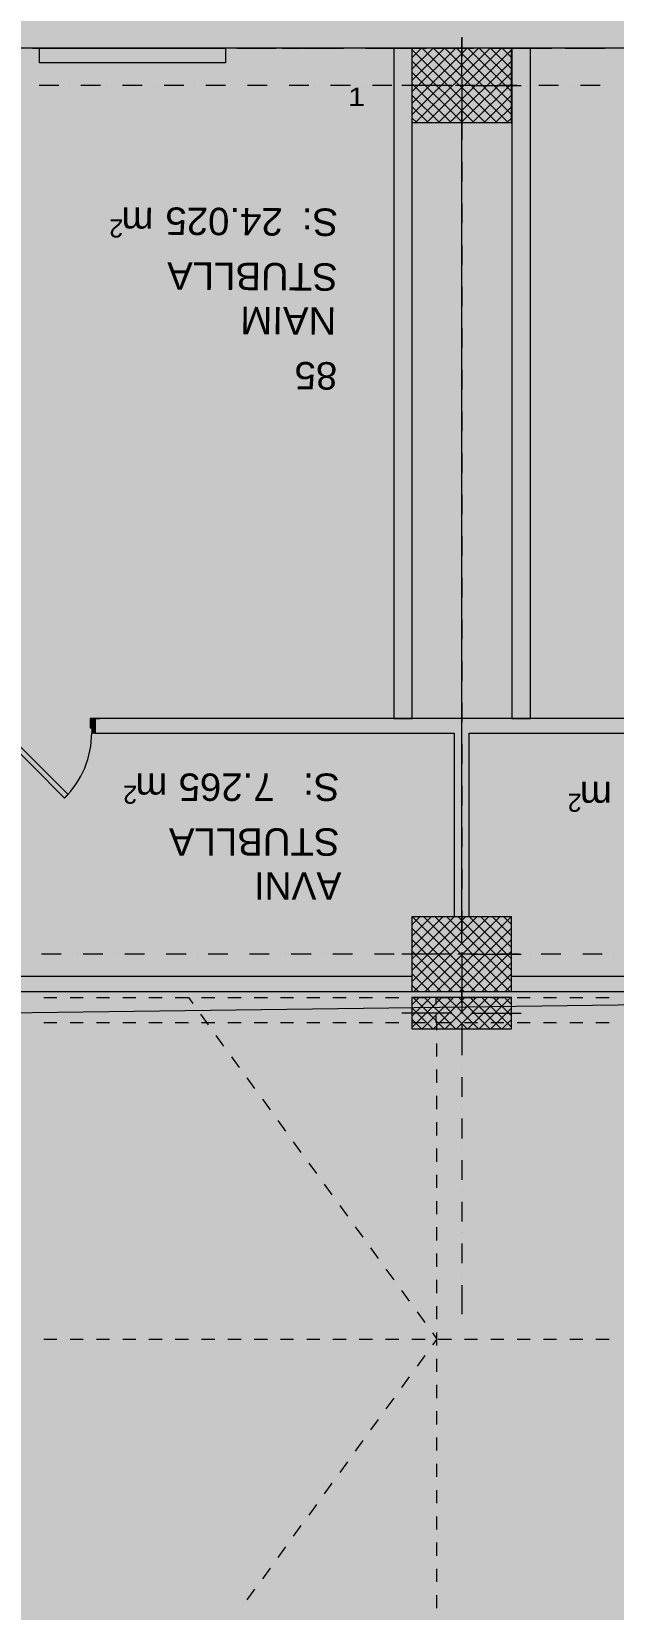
# Model space of a CAD drawing. Header units: centimetres. Extents: x -6805 to 4309, y -7338 to 617.
# Drawn here: x -3747 to -3278, y -2088 to -815 of the extents above; entities that cross this region are included whole.
import ezdxf

# ---------------------------------------------------------------- set-up
doc = ezdxf.new("R2010")
doc.units = ezdxf.units.CM
for name, color, linetype, true_color in [('PDF_ - rruga_ndarjet anesore', 7, 'Continuous', 0x7f7f7f), ('PDF_065 Möbel Einrichtung', 7, 'Continuous', 0x7f7f7f), ('PDF_A - Akset', 7, 'Continuous', 0xfd4435), ('PDF_A - Pllaka Themel', 7, 'Continuous', 0x7f7f7f), ('PDF_A - Rampa', 7, 'Continuous', 0x7f7f7f), ('PDF_A -Polyline', 7, 'Continuous', 0x7f7f7f), ('PDF_A1 - Bodrumi -1', 7, 'Continuous', 0x7f7f7f)]:
    doc.layers.add(name, color=color, linetype=linetype, true_color=true_color)
for name, color, linetype in [('PDF_- DEPO', 7, 'Continuous'), ('PDF_- GARAZHE', 7, 'Continuous'), ('PDF_A - Fill Zone', 7, 'Continuous'), ('PDF_A - Muret', 7, 'Continuous'), ('PDF_A - Shtyllat', 7, 'Continuous')]:
    doc.layers.add(name, color=color, linetype=linetype)
doc.styles.add('PDF Arial', font='')
doc.styles.get('PDF Arial').set_extended_font_data('Arial')

msp = doc.modelspace()

# ---------------------------------------------------------------- hatches: boundary and pattern name
at = {"layer": 'PDF_- DEPO', "true_color": 0xccccff, "transparency": 33554559}
for points in [[(-3785.5, -1577.4), (-3785.5, -1381.2), (-3406.1, -1381.2), (-3406.1, -1529.3), (-3440.2, -1529.3), (-3440.2, -1577.4)], [(-3360.1, -1577.4), (-3360.1, -1529.3), (-3394.1, -1529.3), (-3394.1, -1381.2), (-2974.8, -1381.2), (-2974.8, -1549.3), (-3029.8, -1549.3), (-3029.8, -1577.4)]]:
    msp.add_hatch(color=254, dxfattribs=at).paths.add_polyline_path(points)
at = {"layer": 'PDF_A - Fill Zone', "true_color": 0x93a0c6, "transparency": 33554559}
msp.add_hatch(color=253, dxfattribs=at).paths.add_polyline_path([(-5652, -828.7), (-5652, -308.2), (-2934.7, -308.2), (-2934.7, -828.7), (-3798, -828.7), (-3798, -1151.5), (-3993.1, -1151.5), (-3993.1, -1589.4), (-4328.4, -1589.4), (-4328.4, -1061.4), (-4503.6, -1061.4), (-4503.6, -828.7)])
at = {"layer": 'PDF_A - Muret', "true_color": 0xffffff, "transparency": 33554559}
msp.add_hatch(color=7, dxfattribs=at).paths.add_polyline_path([(-3699.4, -1369.2), (-3695.4, -1369.2), (-3695.4, -1380.7), (-3698.2, -1380.7), (-3698.2, -1376.7), (-3699.4, -1376.7)])
at = {"layer": 'PDF_A - Muret', "transparency": 33554559}
msp.add_hatch(color=256, dxfattribs=at).paths.add_polyline_path([(-3360.1, -1577.4), (-3029.8, -1577.4), (-3029.8, -1589.4), (-2934.7, -1589.4), (-2934.7, -1589.4), (-3360.1, -1589.4)])
at = {"layer": 'PDF_A - Pllaka Themel', "true_color": 0xd5d5d5, "transparency": 33554559}
h = msp.add_hatch(color=254, dxfattribs=at)
h.paths.add_polyline_path([(-5581.9, -878.8), (-5581.9, -838.7), (-5657, -838.7), (-5657, -378.3), (-5642, -378.3), (-5642, 287.3), (-2884.7, 287.3), (-432.6, 287.3), (-419.8, 287.3), (978.3, 287.3), (978.3, -308.2), (1644.1, -308.2), (1644.1, -1142.4), (931, -1302.4), (1552.2, -1164.4), (1863.2, -2555.1), (1863.3, -2555.1), (2158.7, -3867.3), (2155.2, -3868), (2646.9, -6059.2), (2017.8, -6200.4), (2017.7, -6199.9), (-1597, -7011), (-1702.7, -6540.3), (-1846.3, -6572.5), (-1977, -6060.1), (-1982.5, -5964.4), (-1839, -5932.3), (-2055.7, -4966.3), (-2419.3, -4966.3), (-2929.7, -4966.3), (-2929.7, -2144.8), (-2909.7, -2144.8), (-2904.7, -1595.7), (-4731.2, -1619.4), (-4671.2, -1619.4), (-4671.2, -2159.8), (-5099, -2159.8), (-5102.5, -2159.8), (-5106, -2159.6), (-5109.5, -2159.4), (-5113, -2159), (-5116.5, -2158.6), (-5120, -2158), (-5123.4, -2157.4), (-5126.9, -2156.7), (-5130.3, -2155.8), (-5133.7, -2154.9), (-5137, -2153.9), (-5140.4, -2152.8), (-5143.6, -2151.6), (-5146.9, -2150.3), (-5150.1, -2148.9), (-5153.3, -2147.4), (-5156.4, -2145.9), (-5159.5, -2144.2), (-5162.6, -2142.5), (-5165.6, -2140.6), (-5168.5, -2138.7), (-5171.4, -2136.7), (-5174.3, -2134.7), (-5177, -2132.5), (-5179.7, -2130.3), (-5182.4, -2128), (-5185, -2125.6), (-5187.5, -2123.2), (-5189.9, -2120.6), (-5192.3, -2118.1), (-5194.6, -2115.4), (-5196.8, -2112.7), (-5199, -2109.9), (-5201.1, -2107.1), (-5203, -2104.2), (-5205, -2101.3), (-5206.8, -2098.3), (-5208.5, -2095.2), (-5210.2, -2092.1), (-5211.7, -2089), (-5213.2, -2085.8), (-5214.6, -2082.6), (-5215.9, -2079.3), (-5217.1, -2076), (-5218.2, -2072.7), (-5219.2, -2069.3), (-5220.2, -2065.9), (-5221, -2062.5), (-5221.7, -2059.1), (-5222.4, -2055.7), (-5222.9, -2052.2), (-5223.3, -2048.7), (-5223.7, -2045.2), (-5223.9, -2041.7), (-5224.1, -2038.2), (-5224.1, -2034.7), (-5224.1, -1589.4), (-5276.7, -1564.4), (-5842.1, -1564.4), (-5842.1, -878.8)])
h.paths.add_polyline_path([(-1884.8, -2746.4), (-1725.8, -2754.1), (-263.3, -2617.9), (-272, -2578.8), (-296.8, -2580.2), (-343.5, -2075.8), (-1348.1, -2129.8), (-1534.8, -2147.2), (-1533.4, -2162), (-1836.8, -2167.5), (-1836.8, -2147.5), (-1876.8, -2147.5), (-1876.8, -2187.5), (-1531.1, -2187), (-1493.3, -2681.2), (-1884.8, -2706.4)])
h.paths.add_polyline_path([(-452.6, -1589.4), (-91.9, -1583.4), (-92.3, -1174), (283, -1174), (283, -828.7), (-419.8, -828.7), (-427.6, -828.7), (-452.6, -828.7)])
h.paths.add_polyline_path([(413.2, -3713.8), (401.1, -3715.6), (389, -3717.6), (376.9, -3719.5), (364.9, -3721.6), (352.8, -3723.8), (340.8, -3726), (328.8, -3728.3), (316.8, -3730.7), (304.8, -3733.2)])
at = {"layer": 'PDF_A - Pllaka Themel', "true_color": 0xbfbfbf, "transparency": 33554559}
h = msp.add_hatch(color=9, dxfattribs=at)
h.paths.add_polyline_path([(-5637, -378.3), (-5637, -315.2), (-447.7, -308.2), (-447.7, -308.2), (963.5, -308.2), (963.5, -763.7), (936, -763.7), (936, -863.8), (963.5, -863.8), (964.8, -1337.1), (925.7, -1345.9), (892.3, -1353.4), (988.5, -1782.6), (1104.4, -2300.9), (1195, -2706.1), (1170.6, -2711.6), (1193.4, -2813), (1455.7, -3983.1), (1827.5, -5638), (1828.4, -5640.7), (1829.1, -5643.5), (1829.9, -5646.3), (1830.5, -5649.1), (1831, -5651.9), (1831.4, -5654.7), (1831.7, -5657.6), (1831.9, -5660.4), (1832, -5663.3), (1832, -5666.1), (1831.9, -5669), (1831.7, -5671.9), (1831.4, -5674.7), (1831, -5677.5), (1830.5, -5680.4), (1829.9, -5683.2), (1829.2, -5685.9), (1828.5, -5688.7), (1827.6, -5691.4), (1826.6, -5694.1), (1825.5, -5696.8), (1824.4, -5699.4), (1823.1, -5701.9), (1821.8, -5704.5), (1820.4, -5707), (1818.8, -5709.4), (1817.3, -5711.8), (1815.6, -5714.1), (1813.8, -5716.3), (1812, -5718.5), (1810.1, -5720.7), (1808.1, -5722.7), (1806, -5724.7), (1803.9, -5726.6), (1801.7, -5728.5), (1799.5, -5730.2), (1797.2, -5731.9), (1794.8, -5733.5), (1792.4, -5735.1), (1789.9, -5736.5), (1787.4, -5737.8), (1784.8, -5739.1), (1782.2, -5740.3), (1779.5, -5741.3), (1776.8, -5742.3), (-1865.8, -6559.8), (-1972, -6060.1), (1187.4, -5351.2), (1189.5, -5350.7), (1191.6, -5350.1), (1193.7, -5349.4), (1195.7, -5348.6), (1197.7, -5347.8), (1199.7, -5346.8), (1201.6, -5345.8), (1203.5, -5344.6), (1205.3, -5343.4), (1207.1, -5342.2), (1208.8, -5340.8), (1210.4, -5339.3), (1212, -5337.8), (1213.5, -5336.3), (1214.9, -5334.6), (1216.3, -5332.9), (1217.6, -5331.2), (1218.8, -5329.3), (1219.9, -5327.5), (1221, -5325.5), (1221.9, -5323.6), (1222.8, -5321.6), (1223.5, -5319.5), (1224.2, -5317.5), (1224.8, -5315.4), (1225.3, -5313.2), (1225.7, -5311.1), (1226, -5308.9), (1226.2, -5306.8), (1226.3, -5304.6), (1226.4, -5302.4), (1226.3, -5300.2), (1226.1, -5298), (1225.8, -5295.9), (1225.5, -5293.7), (1225, -5291.6), (967.7, -4148), (967.2, -4145.8), (966.5, -4143.7), (965.8, -4141.6), (964.9, -4139.5), (964, -4137.5), (963, -4135.5), (961.9, -4133.5), (960.7, -4131.7), (959.4, -4129.8), (958, -4128), (956.6, -4126.3), (955.1, -4124.7), (953.5, -4123.1), (951.9, -4121.6), (950.1, -4120.2), (948.4, -4118.8), (946.5, -4117.6), (944.6, -4116.4), (942.7, -4115.3), (940.7, -4114.2), (938.7, -4113.3), (936.6, -4112.5), (934.5, -4111.7), (932.3, -4111.1), (930.2, -4110.5), (928, -4110.1), (925.8, -4109.7), (923.6, -4109.5), (921.3, -4109.3), (919.1, -4109.3), (916.9, -4109.3), (914.6, -4109.5), (912.4, -4109.7), (910.2, -4110.1), (908, -4110.5), (526.4, -4196.1), (467.8, -4209.3), (455.6, -4213.1), (443.4, -4217), (431.2, -4221), (419.1, -4225.1), (406.9, -4229.3), (394.9, -4233.6), (382.8, -4238), (370.8, -4242.5), (358.8, -4247.1), (346.9, -4251.7), (335, -4256.5), (323.1, -4261.4), (311.3, -4266.3), (299.5, -4271.3), (287.8, -4276.4), (276.1, -4281.7), (264.4, -4287), (252.8, -4292.3), (241.2, -4297.8), (229.6, -4303.4), (218.1, -4309.1), (206.7, -4314.8), (195.3, -4320.7), (183.9, -4326.6), (172.6, -4332.6), (161.3, -4338.7), (150.1, -4344.9), (138.9, -4351.2), (127.8, -4357.5), (116.7, -4364), (105.7, -4370.5), (94.7, -4377.1), (83.8, -4383.8), (72.9, -4390.6), (62.1, -4397.5), (51.3, -4404.4), (40.6, -4411.4), (29.9, -4418.6), (19.3, -4425.8), (8.8, -4433), (-1.7, -4440.4), (-13.4, -4447.8), (-25.2, -4455.1), (-37, -4462.3), (-48.8, -4469.4), (-60.7, -4476.4), (-72.7, -4483.4), (-84.7, -4490.2), (-96.7, -4497), (-108.8, -4503.7), (-121, -4510.3), (-133.1, -4516.8), (-145.4, -4523.3), (-157.7, -4529.6), (-170, -4535.9), (-182.3, -4542.1), (-194.8, -4548.2), (-207.2, -4554.2), (-219.7, -4560.1), (-232.3, -4565.9), (-244.8, -4571.6), (-257.5, -4577.3), (-270.1, -4582.8), (-282.8, -4588.3), (-295.6, -4593.6), (-308.3, -4598.9), (-321.1, -4604.1), (-334, -4609.2), (-346.9, -4614.2), (-359.8, -4619.1), (-372.8, -4623.9), (-385.7, -4628.7), (-398.8, -4633.3), (-411.8, -4637.9), (-424.9, -4642.3), (-438, -4646.7), (-451.2, -4650.9), (-464.4, -4655.1), (-477.6, -4659.2), (-490.8, -4663.2), (-2040.8, -5011), (-2050.8, -4966.3), (-2414.3, -4966.3), (-2414.3, -4749.4), (-2414.6, -2387.8), (-2414.6, -2276.5), (-2415.1, -2272.8), (-2415.6, -2269.1), (-2416.3, -2265.4), (-2417.1, -2261.8), (-2417.9, -2258.1), (-2418.9, -2254.5), (-2419.9, -2251), (-2421.1, -2247.4), (-2422.3, -2243.9), (-2423.6, -2240.4), (-2425.1, -2236.9), (-2426.6, -2233.5), (-2428.2, -2230.2), (-2429.8, -2226.8), (-2431.6, -2223.5), (-2433.4, -2220.3), (-2435.4, -2217.1), (-2437.4, -2214), (-2439.5, -2210.9), (-2441.7, -2207.8), (-2443.9, -2204.9), (-2446.3, -2202), (-2448.7, -2199.1), (-2451.1, -2196.3), (-2453.7, -2193.6), (-2456.3, -2190.9), (-2459, -2188.3), (-2461.7, -2185.8), (-2464.6, -2183.4), (-2467.4, -2181), (-2470.4, -2178.7), (-2473.4, -2176.5), (-2476.4, -2174.4), (-2479.6, -2172.3), (-2482.7, -2170.3), (-2485.9, -2168.4), (-2489.2, -2166.6), (-2492.5, -2164.9), (-2495.8, -2163.2), (-2499.2, -2161.7), (-2502.7, -2160.2), (-2506.1, -2158.9), (-2509.6, -2157.6), (-2513.2, -2156.4), (-2904.7, -2164.8), (-2899.7, -1589.4), (-2414.3, -1589.4), (-2414.3, -828.7), (-4726.3, -828.7), (-4726.3, -1619.4), (-5219.2, -1619.3), (-5219.2, -2036.1), (-5219.2, -2034.7), (-5219.2, -1589.4), (-5271.7, -1564.4), (-5253.4, -1564.4), (-5253.4, -878.8), (-5577, -878.8), (-5577, -838.7), (-5652, -838.7), (-5652, -378.3)])
h.paths.add_polyline_path([(-1883.9, -1589.4), (-1863.8, -1589.4), (-1863.8, -1634.4), (-1863.9, -1634.4), (-1863.9, -2147.2), (-1836.5, -2147.5), (-1871.9, -2147.5), (-1871.9, -2187.5), (-1831.8, -2187.4), (-1831.8, -2147.5), (-1529.5, -2150.6), (-1526.5, -2182.5), (-1488.4, -2681.2), (-1718.5, -2706.4), (-1879.8, -2706.4), (-1879.8, -2746.4), (-1720.8, -2754.1), (-221.3, -2598.2), (-135.8, -2979.1), (-1425.4, -3268.5), (-1880.4, -3268.5), (-1873.5, -4356.8), (-1873.8, -4358.9), (-1873.9, -4361.1), (-1873.9, -4363.2), (-1873.9, -4365.3), (-1873.7, -4367.5), (-1873.5, -4369.6), (-1873.1, -4371.7), (-1872.7, -4373.8), (-1872.1, -4375.8), (-1871.5, -4377.9), (-1870.8, -4379.9), (-1869.9, -4381.8), (-1869, -4383.8), (-1868.1, -4385.7), (-1867, -4387.5), (-1865.8, -4389.3), (-1864.6, -4391), (-1863.3, -4392.7), (-1861.9, -4394.3), (-1860.4, -4395.9), (-1858.9, -4397.4), (-1857.3, -4398.8), (-1855.6, -4400.1), (-1853.9, -4401.4), (-1852.1, -4402.5), (-1850.3, -4403.6), (-1848.4, -4404.6), (-1846.5, -4405.6), (-1844.5, -4406.4), (-1842.5, -4407.1), (-1840.5, -4407.8), (-1838.4, -4408.4), (-1836.3, -4408.8), (-1834.2, -4409.2), (-1832.1, -4409.5), (-1830, -4409.6), (-1827.9, -4409.7), (-1825.7, -4409.7), (-1823.6, -4409.6), (-1821.5, -4409.4), (-1819.4, -4409.1), (-657.9, -4148.4), (-657.8, -4149), (-640.9, -4142.1), (-624, -4135.1), (-607.1, -4128.1), (-590.3, -4120.9), (-573.5, -4113.7), (-556.8, -4106.4), (-540.1, -4099), (-523.4, -4091.5), (-506.8, -4083.9), (-490.2, -4076.2), (-473.7, -4068.5), (-457.2, -4060.6), (-440.7, -4052.7), (-424.3, -4044.6), (-407.9, -4036.5), (-391.6, -4028.3), (-375.3, -4020), (-359.1, -4011.7), (-342.9, -4003.2), (-326.7, -3994.7), (-310.6, -3986), (-294.5, -3977.3), (-278.5, -3968.5), (-262.6, -3959.6), (-246.7, -3950.7), (-230.8, -3941.6), (-215, -3932.5), (-199.2, -3923.3), (-183.5, -3913.9), (-171.8, -3907.7), (-160, -3901.5), (-148.2, -3895.4), (-136.4, -3889.4), (-124.5, -3883.4), (-112.6, -3877.6), (-100.6, -3871.8), (-88.6, -3866.2), (-76.6, -3860.6), (-64.5, -3855.1), (-52.3, -3849.7), (-40.2, -3844.4), (-28, -3839.2), (-15.7, -3834), (-3.5, -3829), (8.9, -3824), (21.2, -3819.1), (33.6, -3814.4), (46, -3809.7), (58.5, -3805.1), (71, -3800.6), (83.5, -3796.1), (96, -3791.8), (108.6, -3787.6), (121.2, -3783.4), (133.9, -3779.4), (146.5, -3775.4), (159.2, -3771.5), (172, -3767.8), (184.7, -3764.1), (197.5, -3760.5), (210.3, -3757), (223.1, -3753.6), (236, -3750.3), (248.9, -3747.1), (261.8, -3743.9), (274.7, -3740.9), (287.6, -3738), (300.6, -3735.1), (313.6, -3732.4), (326.6, -3729.7), (339.6, -3727.2), (352.7, -3724.7), (365.8, -3722.3), (378.8, -3720.1), (391.9, -3717.9), (405, -3715.8), (418.2, -3713.8), (787.3, -3631), (789.4, -3630.5), (791.5, -3629.8), (793.5, -3629.1), (795.6, -3628.3), (797.6, -3627.5), (799.5, -3626.5), (801.4, -3625.4), (803.3, -3624.3), (805.1, -3623.1), (806.9, -3621.8), (808.6, -3620.4), (810.2, -3619), (811.8, -3617.5), (813.3, -3615.9), (814.7, -3614.2), (816.1, -3612.5), (817.4, -3610.8), (818.6, -3609), (819.7, -3607.1), (820.7, -3605.2), (821.7, -3603.2), (822.6, -3601.2), (823.4, -3599.2), (824.1, -3597.1), (824.7, -3595), (825.2, -3592.9), (825.6, -3590.8), (825.9, -3588.6), (826.2, -3586.4), (826.3, -3584.3), (826.3, -3582.1), (826.3, -3579.9), (826.1, -3577.7), (825.9, -3575.5), (825.6, -3573.4), (825.1, -3571.2), (681.4, -2927.9), (734.4, -2916), (711.6, -2814.6), (658.7, -2826.4), (288, -1174), (288, -828.7), (-447.7, -828.7), (-1883.9, -828.7)])

# ---------------------------------------------------------------- linework, layer by layer
at = {"layer": 'PDF_ - rruga_ndarjet anesore', "lineweight": 0}
for points in [[(-3740.4, -840.7), (-3740.4, -828.7)], [(-3740.4, -828.7), (-3590.3, -828.7)], [(-3590.3, -828.7), (-3590.3, -840.7)], [(-3590.3, -840.7), (-3740.4, -840.7)]]:
    msp.add_lwpolyline(points, dxfattribs=at)
at = {"layer": 'PDF_ - rruga_ndarjet anesore', "color": 7, "true_color": 0xffffff, "transparency": 33554559}
msp.add_solid([(-3740.4, -840.7), (-3740.4, -828.7), (-3590.3, -840.7), (-3590.3, -828.7)], dxfattribs=at)
at = {"layer": 'PDF_- GARAZHE', "color": 254, "true_color": 0xccccff, "transparency": 33554559}
for points in [[(-3785.8, -1369.2), (-3785.8, -828.7), (-3340.5, -1369.2), (-3340.5, -828.7)], [(-3340.5, -1369.2), (-3340.5, -828.7), (-2919.7, -1369.2), (-2919.7, -828.7)]]:
    msp.add_solid(points, dxfattribs=at)
at = {"layer": 'PDF_065 Möbel Einrichtung', "lineweight": 0}
for points in [[(-3439.9, -828.7), (-3454.9, -828.7)], [(-3454.9, -828.7), (-3454.9, -1369.2)], [(-3439.9, -1369.2), (-3439.9, -828.7)], [(-3344.6, -828.7), (-3359.6, -828.7)], [(-3359.6, -828.7), (-3359.6, -1369.2)], [(-3344.6, -1369.2), (-3344.6, -828.7)], [(-3454.9, -1369.2), (-3439.9, -1369.2)], [(-3359.6, -1369.2), (-3344.6, -1369.2)]]:
    msp.add_lwpolyline(points, dxfattribs=at)
at = {"layer": 'PDF_065 Möbel Einrichtung', "color": 7, "true_color": 0xffffff, "transparency": 33554559}
for points in [[(-3439.9, -828.7), (-3439.9, -1369.2), (-3454.9, -828.7), (-3454.9, -1369.2)], [(-3344.6, -828.7), (-3344.6, -1369.2), (-3359.6, -828.7), (-3359.6, -1369.2)]]:
    msp.add_solid(points, dxfattribs=at)
at = {"layer": 'PDF_A - Akset', "lineweight": 0}
for points in [[(-3400.1, -819.8), (-3400.1, -835.7)], [(-3400.1, -844.5), (-3400.1, -844.5)], [(-3724.6, -858.8), (-3740.5, -858.8)], [(-3715.8, -858.8), (-3715.8, -858.8)], [(-3691.1, -858.8), (-3706.9, -858.8)], [(-3682.2, -858.8), (-3682.2, -858.8)], [(-3657.5, -858.8), (-3673.4, -858.8)], [(-3648.7, -858.8), (-3648.7, -858.8)], [(-3624, -858.8), (-3639.9, -858.8)], [(-3615.1, -858.8), (-3615.1, -858.8)], [(-3590.4, -858.8), (-3606.3, -858.8)], [(-3581.6, -858.8), (-3581.6, -858.8)], [(-3556.9, -858.8), (-3572.8, -858.8)], [(-3548.1, -858.8), (-3548.1, -858.8)], [(-3523.3, -858.8), (-3539.2, -858.8)], [(-3514.5, -858.8), (-3514.5, -858.8)], [(-3489.8, -858.8), (-3505.7, -858.8)], [(-3481, -858.8), (-3481, -858.8)], [(-3456.3, -858.8), (-3472.1, -858.8)], [(-3447.4, -858.8), (-3447.4, -858.8)], [(-3422.7, -858.8), (-3438.6, -858.8)], [(-3413.9, -858.8), (-3413.9, -858.8)], [(-3389.2, -858.8), (-3405.1, -858.8)], [(-3400.1, -853.3), (-3400.1, -869.2)], [(-3380.3, -858.8), (-3380.3, -858.8)], [(-3355.6, -858.8), (-3371.5, -858.8)], [(-3346.8, -858.8), (-3346.8, -858.8)], [(-3322.1, -858.8), (-3338, -858.8)], [(-3313.3, -858.8), (-3313.3, -858.8)], [(-3288.5, -858.8), (-3304.4, -858.8)], [(-3279.7, -858.8), (-3279.7, -858.8)], [(-3400.1, -878.1), (-3400.1, -878.1)], [(-3400.1, -886.9), (-3400.1, -902.8)], [(-3400.1, -911.6), (-3400.1, -911.6)], [(-3400.1, -920.4), (-3400.1, -936.3)], [(-3400.1, -945.1), (-3400.1, -945.1)], [(-3400.1, -954), (-3400.1, -969.9)], [(-3400.1, -978.7), (-3400.1, -978.7)], [(-3400.1, -987.5), (-3400.1, -1003.4)], [(-3400.1, -1012.2), (-3400.1, -1012.2)], [(-3400.1, -1021.1), (-3400.1, -1036.9)], [(-3400.1, -1045.8), (-3400.1, -1045.8)], [(-3400.1, -1054.6), (-3400.1, -1070.5)], [(-3400.1, -1079.3), (-3400.1, -1079.3)], [(-3400.1, -1088.1), (-3400.1, -1104)], [(-3400.1, -1112.9), (-3400.1, -1112.9)], [(-3400.1, -1121.7), (-3400.1, -1137.6)], [(-3400.1, -1146.4), (-3400.1, -1146.4)], [(-3400.1, -1155.2), (-3400.1, -1171.1)], [(-3400.1, -1179.9), (-3400.1, -1179.9)], [(-3400.1, -1188.8), (-3400.1, -1204.6)], [(-3400.1, -1213.5), (-3400.1, -1213.5)], [(-3400.1, -1222.3), (-3400.1, -1238.2)], [(-3400.1, -1247), (-3400.1, -1247)], [(-3400.1, -1255.9), (-3400.1, -1271.7)], [(-3400.1, -1280.6), (-3400.1, -1280.6)], [(-3400.1, -1289.4), (-3400.1, -1305.3)], [(-3400.1, -1314.1), (-3400.1, -1314.1)], [(-3400.1, -1322.9), (-3400.1, -1338.8)], [(-3400.1, -1347.6), (-3400.1, -1347.6)], [(-3400.1, -1356.5), (-3400.1, -1372.4)], [(-3400.1, -1381.2), (-3400.1, -1381.2)], [(-3400.1, -1390), (-3400.1, -1405.9)], [(-3400.1, -1414.7), (-3400.1, -1414.7)], [(-3400.1, -1423.6), (-3400.1, -1439.4)], [(-3400.1, -1448.3), (-3400.1, -1448.3)], [(-3400.1, -1457.1), (-3400.1, -1473)], [(-3400.1, -1481.8), (-3400.1, -1481.8)], [(-3400.1, -1490.6), (-3400.1, -1506.5)], [(-3400.1, -1515.4), (-3400.1, -1515.4)], [(-3400.1, -1524.2), (-3400.1, -1540.1)], [(-3400.1, -1548.9), (-3400.1, -1548.9)], [(-3722.8, -1559.3), (-3738.7, -1559.3)], [(-3714, -1559.3), (-3714, -1559.3)], [(-3689.3, -1559.3), (-3705.1, -1559.3)], [(-3680.4, -1559.3), (-3680.4, -1559.3)], [(-3655.7, -1559.3), (-3671.6, -1559.3)], [(-3646.9, -1559.3), (-3646.9, -1559.3)], [(-3622.2, -1559.3), (-3638.1, -1559.3)], [(-3613.3, -1559.3), (-3613.3, -1559.3)], [(-3588.6, -1559.3), (-3604.5, -1559.3)], [(-3579.8, -1559.3), (-3579.8, -1559.3)], [(-3555.1, -1559.3), (-3571, -1559.3)], [(-3546.3, -1559.3), (-3546.3, -1559.3)], [(-3521.5, -1559.3), (-3537.4, -1559.3)], [(-3512.7, -1559.3), (-3512.7, -1559.3)], [(-3488, -1559.3), (-3503.9, -1559.3)], [(-3479.2, -1559.3), (-3479.2, -1559.3)], [(-3454.5, -1559.3), (-3470.4, -1559.3)], [(-3445.6, -1559.3), (-3445.6, -1559.3)], [(-3420.9, -1559.3), (-3436.8, -1559.3)], [(-3412.1, -1559.3), (-3412.1, -1559.3)], [(-3387.4, -1559.3), (-3403.3, -1559.3)], [(-3400.1, -1557.7), (-3400.1, -1573.6)], [(-3378.6, -1559.3), (-3378.6, -1559.3)], [(-3353.8, -1559.3), (-3369.7, -1559.3)], [(-3345, -1559.3), (-3345, -1559.3)], [(-3320.3, -1559.3), (-3336.2, -1559.3)], [(-3311.5, -1559.3), (-3311.5, -1559.3)], [(-3286.8, -1559.3), (-3302.6, -1559.3)], [(-3277.9, -1559.3), (-3277.9, -1559.3)], [(-3400.1, -1582.4), (-3400.1, -1582.4)], [(-3400.1, -1591.3), (-3400.1, -1607.2)], [(-3400.1, -1616), (-3400.1, -1616)], [(-3400.1, -1624.8), (-3400.1, -1640.7)], [(-3400.1, -1649.5), (-3400.1, -1649.5)], [(-3400.1, -1658.4), (-3400.1, -1674.2)], [(-3400.1, -1683.1), (-3400.1, -1683.1)], [(-3400.1, -1691.9), (-3400.1, -1707.8)], [(-3400.1, -1716.6), (-3400.1, -1716.6)], [(-3400.1, -1725.4), (-3400.1, -1741.3)], [(-3400.1, -1750.2), (-3400.1, -1750.2)], [(-3400.1, -1759), (-3400.1, -1774.9)], [(-3400.1, -1783.7), (-3400.1, -1783.7)], [(-3400.1, -1792.5), (-3400.1, -1808.4)], [(-3400.1, -1817.2), (-3400.1, -1817.2)], [(-3400.1, -1826.1), (-3400.1, -1849.6)]]:
    msp.add_lwpolyline(points, dxfattribs=at)
at = {"layer": 'PDF_A - Akset', "color": 21, "lineweight": 0, "true_color": 0xff9955}
for points in [[(-3745.9, -828.7), (-3730, -828.7)], [(-3721.2, -828.7), (-3721.2, -828.7)], [(-3712.4, -828.7), (-3696.5, -828.7)], [(-3687.7, -828.7), (-3687.7, -828.7)], [(-3678.9, -828.7), (-3663, -828.7)], [(-3654.1, -828.7), (-3654.1, -828.7)], [(-3645.3, -828.7), (-3629.4, -828.7)], [(-3620.6, -828.7), (-3620.6, -828.7)], [(-3611.8, -828.7), (-3595.9, -828.7)], [(-3587.1, -828.7), (-3587.1, -828.7)], [(-3578.2, -828.7), (-3562.3, -828.7)], [(-3553.5, -828.7), (-3553.5, -828.7)], [(-3544.7, -828.7), (-3528.8, -828.7)], [(-3520, -828.7), (-3520, -828.7)], [(-3511.1, -828.7), (-3495.3, -828.7)], [(-3486.4, -828.7), (-3486.4, -828.7)], [(-3477.6, -828.7), (-3461.7, -828.7)], [(-3452.9, -828.7), (-3452.9, -828.7)], [(-3444.1, -828.7), (-3428.2, -828.7)], [(-3419.3, -828.7), (-3419.3, -828.7)], [(-3410.5, -828.7), (-3394.6, -828.7)], [(-3385.8, -828.7), (-3385.8, -828.7)], [(-3377, -828.7), (-3361.1, -828.7)], [(-3352.3, -828.7), (-3352.3, -828.7)], [(-3343.4, -828.7), (-3327.5, -828.7)], [(-3318.7, -828.7), (-3318.7, -828.7)], [(-3309.9, -828.7), (-3294, -828.7)], [(-3285.2, -828.7), (-3285.2, -828.7)]]:
    msp.add_lwpolyline(points, dxfattribs=at)
at = {"layer": 'PDF_A - Muret', "color": 8, "lineweight": 0, "true_color": 0x7f7f7f}
for points in [[(-3699.4, -1369.2), (-3699.4, -1376.7)], [(-3695.4, -1369.2), (-3699.4, -1369.2)], [(-3695.4, -1380.7), (-3695.4, -1369.2)], [(-3695.4, -1369.2), (-3695.4, -1380.7)], [(-3695.4, -1369.2), (-3695.4, -1380.7)], [(-3695.4, -1369.2), (-3691.7, -1369.2)], [(-3695.4, -1369.2), (-3691.7, -1369.2)], [(-3720, -1433.4), (-3772.6, -1380.7)], [(-3769.8, -1377.9), (-3717.2, -1430.5)], [(-3699.4, -1376.7), (-3698.2, -1376.7)], [(-3698.2, -1376.7), (-3698.2, -1380.7)], [(-3698.2, -1380.7), (-3695.4, -1380.7)], [(-3695.4, -1380.7), (-3695.4, -1381.2)], [(-3695.4, -1380.7), (-3695.4, -1381.2)], [(-3695.4, -1381.2), (-3691.7, -1381.2)], [(-3695.4, -1381.2), (-3691.7, -1381.2)], [(-3717.2, -1430.5), (-3720, -1433.4)]]:
    msp.add_lwpolyline(points, dxfattribs=at)
at = {"layer": 'PDF_A - Muret', "lineweight": 0}
for points in [[(-3695.4, -1369.2), (-3691.7, -1369.2)], [(-3695.4, -1369.2), (-3695.4, -1380.7)], [(-3076.9, -1369.2), (-3695.4, -1369.2)], [(-3695.4, -1380.7), (-3695.4, -1381.2)], [(-3695.4, -1381.2), (-3691.7, -1381.2)], [(-3695.4, -1381.2), (-3406.1, -1381.2)], [(-3406.1, -1381.2), (-3406.1, -1529.3)], [(-3394.1, -1381.2), (-3076.9, -1381.2)], [(-3394.1, -1529.3), (-3394.1, -1381.2)], [(-3440.2, -1577.4), (-3785.5, -1577.4)], [(-3029.8, -1577.4), (-3360.1, -1577.4)], [(-3980.6, -1589.4), (-3440.2, -1589.4)], [(-3360.1, -1589.4), (-2934.7, -1589.4)]]:
    msp.add_lwpolyline(points, dxfattribs=at)
at = {"layer": 'PDF_A - Muret', "color": 8, "lineweight": 0, "true_color": 0x7f7f7f}
msp.add_arc((-3772.7, -1380.7), 74.5, 315.0178, 359.9976, dxfattribs=at)
at = {"layer": 'PDF_A - Muret', "transparency": 33554559}
for points in [[(-3076.9, -1369.2), (-3076.9, -1381.2), (-3695.4, -1369.2), (-3695.4, -1381.2)], [(-3406.1, -1381.2), (-3394.1, -1381.2), (-3406.1, -1529.3), (-3394.1, -1529.3)], [(-3440.2, -1577.4), (-3440.2, -1589.4), (-3980.6, -1577.4), (-3980.6, -1589.4)]]:
    msp.add_solid(points, dxfattribs=at)
at = {"layer": 'PDF_A - Muret', "color": 7, "true_color": 0xffffff, "transparency": 33554559}
msp.add_solid([(-3720, -1433.4), (-3772.6, -1380.7), (-3717.2, -1430.5), (-3769.8, -1377.9)], dxfattribs=at)
at = {"layer": 'PDF_A - Pllaka Themel', "lineweight": 0}
for points in [[(-2414.3, -828.7), (-4726.3, -828.7)], [(-2904.7, -1595.7), (-4731.2, -1619.4)]]:
    msp.add_lwpolyline(points, dxfattribs=at)
at = {"layer": 'PDF_A - Rampa', "lineweight": 0}
for points in [[(-3736.8, -1594.3), (-3726.2, -1594.3)], [(-3715.6, -1594.3), (-3705, -1594.3)], [(-3694.4, -1594.3), (-3683.8, -1594.3)], [(-3673.2, -1594.3), (-3662.7, -1594.3)], [(-3652.1, -1594.3), (-3641.5, -1594.3)], [(-3630.9, -1594.3), (-3620.3, -1594.3)], [(-3620.3, -1594.3), (-3616.8, -1599.2)], [(-3609.7, -1594.3), (-3599.1, -1594.3)], [(-3588.5, -1594.3), (-3577.9, -1594.3)], [(-3567.3, -1594.3), (-3556.7, -1594.3)], [(-3546.1, -1594.3), (-3535.5, -1594.3)], [(-3524.9, -1594.3), (-3514.4, -1594.3)], [(-3503.8, -1594.3), (-3493.2, -1594.3)], [(-3482.6, -1594.3), (-3472, -1594.3)], [(-3461.4, -1594.3), (-3450.8, -1594.3)], [(-3440.2, -1594.3), (-3429.6, -1594.3)], [(-3421, -1594.3), (-3421, -1599.8)], [(-3419, -1594.3), (-3408.4, -1594.3)], [(-3397.8, -1594.3), (-3387.3, -1594.3)], [(-3376.7, -1594.3), (-3366.1, -1594.3)], [(-3355.5, -1594.3), (-3344.9, -1594.3)], [(-3334.3, -1594.3), (-3323.7, -1594.3)], [(-3313.1, -1594.3), (-3302.5, -1594.3)], [(-3291.9, -1594.3), (-3281.3, -1594.3)], [(-3736.8, -1614.4), (-3726.2, -1614.4)], [(-3736.8, -1614.4), (-3726.2, -1614.4)], [(-3715.6, -1614.4), (-3705, -1614.4)], [(-3715.6, -1614.4), (-3705, -1614.4)], [(-3694.4, -1614.4), (-3683.8, -1614.4)], [(-3694.4, -1614.4), (-3683.8, -1614.4)], [(-3673.2, -1614.4), (-3662.7, -1614.4)], [(-3673.2, -1614.4), (-3662.7, -1614.4)], [(-3652.1, -1614.4), (-3641.5, -1614.4)], [(-3652.1, -1614.4), (-3641.5, -1614.4)], [(-3630.9, -1614.4), (-3620.3, -1614.4)], [(-3630.9, -1614.4), (-3620.3, -1614.4)], [(-3610.6, -1607.7), (-3604.3, -1616.3)], [(-3609.7, -1614.4), (-3599.1, -1614.4)], [(-3609.7, -1614.4), (-3599.1, -1614.4)], [(-3588.5, -1614.4), (-3577.9, -1614.4)], [(-3588.5, -1614.4), (-3577.9, -1614.4)], [(-3567.3, -1614.4), (-3556.7, -1614.4)], [(-3567.3, -1614.4), (-3556.7, -1614.4)], [(-3546.1, -1614.4), (-3535.5, -1614.4)], [(-3546.1, -1614.4), (-3535.5, -1614.4)], [(-3524.9, -1614.4), (-3514.4, -1614.4)], [(-3524.9, -1614.4), (-3514.4, -1614.4)], [(-3503.8, -1614.4), (-3493.2, -1614.4)], [(-3503.8, -1614.4), (-3493.2, -1614.4)], [(-3482.6, -1614.4), (-3472, -1614.4)], [(-3482.6, -1614.4), (-3472, -1614.4)], [(-3461.4, -1614.4), (-3450.8, -1614.4)], [(-3461.4, -1614.4), (-3450.8, -1614.4)], [(-3440.2, -1614.4), (-3429.6, -1614.4)], [(-3440.2, -1614.4), (-3429.6, -1614.4)], [(-3421, -1608.9), (-3421, -1614.4)], [(-3420.2, -1620.7), (-3420.2, -1614.4)], [(-3419, -1614.4), (-3408.4, -1614.4)], [(-3419, -1614.4), (-3408.4, -1614.4)], [(-3397.8, -1614.4), (-3387.3, -1614.4)], [(-3397.8, -1614.4), (-3387.3, -1614.4)], [(-3376.7, -1614.4), (-3366.1, -1614.4)], [(-3376.7, -1614.4), (-3366.1, -1614.4)], [(-3355.5, -1614.4), (-3344.9, -1614.4)], [(-3355.5, -1614.4), (-3344.9, -1614.4)], [(-3334.3, -1614.4), (-3323.7, -1614.4)], [(-3334.3, -1614.4), (-3323.7, -1614.4)], [(-3313.1, -1614.4), (-3302.5, -1614.4)], [(-3313.1, -1614.4), (-3302.5, -1614.4)], [(-3291.9, -1614.4), (-3281.3, -1614.4)], [(-3291.9, -1614.4), (-3281.3, -1614.4)], [(-3598.1, -1624.9), (-3591.9, -1633.4)], [(-3420.2, -1641.8), (-3420.2, -1631.2)], [(-3585.7, -1642), (-3579.4, -1650.6)], [(-3420.2, -1663), (-3420.2, -1652.4)], [(-3573.2, -1659.1), (-3567, -1667.7)], [(-3560.7, -1676.3), (-3554.5, -1684.8)], [(-3420.2, -1684.2), (-3420.2, -1673.6)], [(-3548.3, -1693.4), (-3542, -1702)], [(-3420.2, -1705.4), (-3420.2, -1694.8)], [(-3535.8, -1710.5), (-3529.6, -1719.1)], [(-3420.2, -1726.6), (-3420.2, -1716)], [(-3523.3, -1727.7), (-3517.1, -1736.2)], [(-3420.2, -1747.8), (-3420.2, -1737.2)], [(-3510.9, -1744.8), (-3504.7, -1753.4)], [(-3498.4, -1761.9), (-3492.2, -1770.5)], [(-3420.2, -1768.9), (-3420.2, -1758.4)], [(-3486, -1779.1), (-3479.7, -1787.6)], [(-3420.2, -1790.1), (-3420.2, -1779.5)], [(-3473.5, -1796.2), (-3467.3, -1804.8)], [(-3420.2, -1811.3), (-3420.2, -1800.7)], [(-3461.1, -1813.3), (-3454.8, -1821.9)], [(-3448.6, -1830.5), (-3442.4, -1839)], [(-3420.2, -1832.5), (-3420.2, -1821.9)], [(-3420.2, -1853.7), (-3420.2, -1843.1)], [(-3436.1, -1847.6), (-3429.9, -1856.2)], [(-3736.8, -1869.6), (-3726.2, -1869.6)], [(-3715.6, -1869.6), (-3705, -1869.6)], [(-3694.4, -1869.6), (-3683.8, -1869.6)], [(-3673.2, -1869.6), (-3662.7, -1869.6)], [(-3652.1, -1869.6), (-3641.5, -1869.6)], [(-3630.9, -1869.6), (-3620.3, -1869.6)], [(-3609.7, -1869.6), (-3599.1, -1869.6)], [(-3588.5, -1869.6), (-3577.9, -1869.6)], [(-3567.3, -1869.6), (-3556.7, -1869.6)], [(-3546.1, -1869.6), (-3535.5, -1869.6)], [(-3524.9, -1869.6), (-3514.4, -1869.6)], [(-3503.8, -1869.6), (-3493.2, -1869.6)], [(-3482.6, -1869.6), (-3472, -1869.6)], [(-3461.4, -1869.6), (-3450.8, -1869.6)], [(-3440.2, -1869.6), (-3429.6, -1869.6)], [(-3423.7, -1864.7), (-3420.2, -1869.6)], [(-3420.2, -1869.6), (-3423.7, -1874.4)], [(-3420.2, -1874.9), (-3420.2, -1864.3)], [(-3419, -1869.6), (-3408.4, -1869.6)], [(-3397.8, -1869.6), (-3387.3, -1869.6)], [(-3376.7, -1869.6), (-3366.1, -1869.6)], [(-3355.5, -1869.6), (-3344.9, -1869.6)], [(-3334.3, -1869.6), (-3323.7, -1869.6)], [(-3313.1, -1869.6), (-3302.5, -1869.6)], [(-3291.9, -1869.6), (-3281.3, -1869.6)], [(-3429.9, -1883), (-3436.1, -1891.5)], [(-3420.2, -1896.1), (-3420.2, -1885.5)], [(-3442.4, -1900.1), (-3448.6, -1908.7)], [(-3420.2, -1917.2), (-3420.2, -1906.6)], [(-3454.8, -1917.2), (-3461.1, -1925.8)], [(-3420.2, -1938.4), (-3420.2, -1927.8)], [(-3467.3, -1934.4), (-3473.5, -1942.9)], [(-3479.7, -1951.5), (-3486, -1960.1)], [(-3420.2, -1959.6), (-3420.2, -1949)], [(-3492.2, -1968.6), (-3498.4, -1977.2)], [(-3420.2, -1980.8), (-3420.2, -1970.2)], [(-3504.7, -1985.8), (-3510.9, -1994.3)], [(-3420.2, -2002), (-3420.2, -1991.4)], [(-3517.1, -2002.9), (-3523.3, -2011.5)], [(-3529.6, -2020), (-3535.8, -2028.6)], [(-3420.2, -2023.2), (-3420.2, -2012.6)], [(-3420.2, -2044.3), (-3420.2, -2033.8)], [(-3542, -2037.2), (-3548.3, -2045.7)], [(-3554.5, -2054.3), (-3560.7, -2062.9)], [(-3420.2, -2065.5), (-3420.2, -2054.9)], [(-3567, -2071.4), (-3573.2, -2080)], [(-3420.2, -2086.7), (-3420.2, -2076.1)]]:
    msp.add_lwpolyline(points, dxfattribs=at)
at = {"layer": 'PDF_A - Rampa', "color": 7, "true_color": 0xffffff, "transparency": 33554559}
msp.add_solid([(-4726.3, -1594.3), (-2969.8, -1594.3), (-4726.3, -2144.8), (-2969.8, -2144.8)], dxfattribs=at)
at = {"layer": 'PDF_A - Shtyllat', "lineweight": 0}
for points in [[(-3400.1, -850.8), (-3400.1, -820.7)], [(-3440.2, -882.5), (-3386.5, -828.7)], [(-3440.2, -873.3), (-3395.6, -828.7)], [(-3440.2, -864.1), (-3404.9, -828.7)], [(-3440.2, -854.9), (-3414, -828.7)], [(-3440.2, -845.7), (-3423.2, -828.7)], [(-3440.2, -836.5), (-3432.5, -828.7)], [(-3440.2, -828.7), (-3440.2, -888.8)], [(-3360.1, -828.7), (-3440.2, -828.7)], [(-3381.1, -888.8), (-3440.2, -829.8)], [(-3390.3, -888.8), (-3440.2, -839)], [(-3437.3, -888.8), (-3377.2, -828.7)], [(-3371.9, -888.8), (-3432, -828.7)], [(-3428.1, -888.8), (-3368, -828.7)], [(-3362.7, -888.8), (-3422.8, -828.7)], [(-3418.9, -888.8), (-3360.1, -830)], [(-3360.1, -882.2), (-3413.6, -828.7)], [(-3409.7, -888.8), (-3360.1, -839.2)], [(-3360.1, -873), (-3404.4, -828.7)], [(-3360.1, -863.8), (-3395.2, -828.7)], [(-3360.1, -854.6), (-3386, -828.7)], [(-3360.1, -845.4), (-3376.8, -828.7)], [(-3360.1, -836.2), (-3367.6, -828.7)], [(-3360.1, -888.8), (-3360.1, -828.7)], [(-3399.5, -888.8), (-3440.2, -848.2)], [(-3400.5, -888.8), (-3360.1, -848.4)], [(-3408.1, -858.8), (-3448.2, -858.8)], [(-3408.7, -888.8), (-3440.2, -857.4)], [(-3400.1, -858.8), (-3400.1, -858.8)], [(-3392.1, -858.8), (-3352.1, -858.8)], [(-3391.3, -888.8), (-3360.1, -857.6)], [(-3417.9, -888.8), (-3440.2, -866.6)], [(-3427.1, -888.8), (-3440.2, -875.8)], [(-3400.1, -866.8), (-3400.1, -896.8)], [(-3382.1, -888.8), (-3360.1, -866.8)], [(-3372.9, -888.8), (-3360.1, -876)], [(-3436.3, -888.8), (-3440.2, -885)], [(-3440.2, -888.8), (-3360.1, -888.8)], [(-3363.7, -888.8), (-3360.1, -885.2)], [(-3400.1, -1551.3), (-3400.1, -1521.3)], [(-3440.2, -1581.7), (-3387.8, -1529.3)], [(-3440.2, -1572.5), (-3397, -1529.3)], [(-3440.2, -1563.3), (-3406.2, -1529.3)], [(-3440.2, -1554.1), (-3415.4, -1529.3)], [(-3440.2, -1544.9), (-3424.6, -1529.3)], [(-3440.2, -1535.7), (-3433.8, -1529.3)], [(-3440.2, -1529.3), (-3440.2, -1589.4)], [(-3360.1, -1529.3), (-3440.2, -1529.3)], [(-3389, -1589.4), (-3440.2, -1538.2)], [(-3379.8, -1589.4), (-3439.8, -1529.3)], [(-3438.7, -1589.4), (-3378.6, -1529.3)], [(-3370.6, -1589.4), (-3430.6, -1529.3)], [(-3429.5, -1589.4), (-3369.4, -1529.3)], [(-3361.4, -1589.4), (-3421.4, -1529.3)], [(-3420.3, -1589.4), (-3360.2, -1529.3)], [(-3360.1, -1581.4), (-3412.2, -1529.3)], [(-3411.1, -1589.4), (-3360.1, -1538.4)], [(-3360.1, -1572.2), (-3403, -1529.3)], [(-3360.1, -1563), (-3393.8, -1529.3)], [(-3360.1, -1553.8), (-3384.6, -1529.3)], [(-3360.1, -1544.6), (-3375.4, -1529.3)], [(-3360.1, -1535.4), (-3366.2, -1529.3)], [(-3360.1, -1589.4), (-3360.1, -1529.3)], [(-3398.2, -1589.4), (-3440.2, -1547.4)], [(-3401.9, -1589.4), (-3360.1, -1547.6)], [(-3408.1, -1559.3), (-3448.2, -1559.3)], [(-3407.4, -1589.4), (-3440.2, -1556.6)], [(-3400.1, -1559.3), (-3400.1, -1559.3)], [(-3392.7, -1589.4), (-3360.1, -1556.8)], [(-3392.1, -1559.3), (-3352.1, -1559.3)], [(-3416.6, -1589.4), (-3440.2, -1565.8)], [(-3425.8, -1589.4), (-3440.2, -1575)], [(-3400.1, -1567.4), (-3400.1, -1597.4)], [(-3383.5, -1589.4), (-3360.1, -1566)], [(-3374.3, -1589.4), (-3360.1, -1575.2)], [(-3435, -1589.4), (-3440.2, -1584.2)], [(-3440.2, -1589.4), (-3360.1, -1589.4)], [(-3400.1, -1598.8), (-3400.1, -1586.3)], [(-3365.1, -1589.4), (-3360.1, -1584.4)], [(-3440.2, -1618.5), (-3416, -1594.3)], [(-3440.2, -1609.3), (-3425.2, -1594.3)], [(-3440.2, -1600.1), (-3434.4, -1594.3)], [(-3360.1, -1594.3), (-3440.2, -1594.3)], [(-3440.2, -1594.3), (-3440.2, -1619.4)], [(-3423.4, -1619.4), (-3440.2, -1602.6)], [(-3414.2, -1619.4), (-3439.2, -1594.3)], [(-3431.9, -1619.4), (-3406.8, -1594.3)], [(-3405, -1619.4), (-3430, -1594.3)], [(-3422.7, -1619.4), (-3397.6, -1594.3)], [(-3395.8, -1619.4), (-3420.8, -1594.3)], [(-3413.5, -1619.4), (-3388.4, -1594.3)], [(-3386.6, -1619.4), (-3411.6, -1594.3)], [(-3404.3, -1619.4), (-3379.2, -1594.3)], [(-3377.4, -1619.4), (-3402.4, -1594.3)], [(-3395.1, -1619.4), (-3370, -1594.3)], [(-3368.2, -1619.4), (-3393.2, -1594.3)], [(-3385.9, -1619.4), (-3360.8, -1594.3)], [(-3360.1, -1618.2), (-3384, -1594.3)], [(-3376.7, -1619.4), (-3360.1, -1602.8)], [(-3360.1, -1609), (-3374.8, -1594.3)], [(-3360.1, -1599.8), (-3365.6, -1594.3)], [(-3360.1, -1619.4), (-3360.1, -1594.3)], [(-3408.1, -1606.8), (-3448.2, -1606.8)], [(-3432.6, -1619.4), (-3440.2, -1611.8)], [(-3400.1, -1606.8), (-3400.1, -1606.8)], [(-3400.1, -1614.9), (-3400.1, -1627.4)], [(-3392.1, -1606.8), (-3352.1, -1606.8)], [(-3367.5, -1619.4), (-3360.1, -1612)], [(-3440.2, -1619.4), (-3360.1, -1619.4)]]:
    msp.add_lwpolyline(points, dxfattribs=at)
at = {"layer": 'PDF_A - Shtyllat', "color": 8, "true_color": 0x7f7f7f, "transparency": 33554559}
for points in [[(-3440.2, -828.7), (-3360.1, -828.7), (-3440.2, -888.8), (-3360.1, -888.8)], [(-3440.2, -1529.3), (-3360.1, -1529.3), (-3440.2, -1589.4), (-3360.1, -1589.4)], [(-3360.1, -1594.3), (-3360.1, -1619.4), (-3440.2, -1594.3), (-3440.2, -1619.4)]]:
    msp.add_solid(points, dxfattribs=at)
at = {"layer": 'PDF_A -Polyline', "lineweight": 0}
for points in [[(-3740.3, -828.7), (-3708.5, -828.7)], [(-3687.3, -828.7), (-3655.5, -828.7)], [(-3634.3, -828.7), (-3602.6, -828.7)], [(-3581.4, -828.7), (-3549.6, -828.7)], [(-3528.4, -828.7), (-3496.6, -828.7)], [(-3475.4, -828.7), (-3443.7, -828.7)], [(-3422.5, -828.7), (-3390.7, -828.7)], [(-3369.5, -828.7), (-3337.8, -828.7)], [(-3316.6, -828.7), (-3284.8, -828.7)], [(-3400.1, -1529.3), (-3400.1, -878.8)]]:
    msp.add_lwpolyline(points, dxfattribs=at)
at = {"layer": 'PDF_A1 - Bodrumi -1', "lineweight": 0}
msp.add_lwpolyline([(-4646.2, -1589.4), (-2934.7, -1589.4)], dxfattribs=at)

# ---------------------------------------------------------------- texts
at = {"layer": 'PDF_- DEPO', "attachment_point": 7, "rotation": 180, "style": 'PDF Arial'}
for s, insert, char_height in [('\\W1.001521;2', (-3661.5, -1423.4), 14.59), ('\\W1.000270;m', (-3637.2, -1413.6), 22.107), ('\\W1.001257;7.265', (-3550.8, -1413.3), 22.107), ('\\W1.002323;S:', (-3498.5, -1413.3), 22.107), ('\\W1.000270;m', (-3279.1, -1420.2), 22.107), ('\\W1.001521;2', (-3303.4, -1429.9), 14.59), ('\\W1.001199;STUBLLA', (-3498.5, -1457.5), 22.107), ('\\W0.976511;AVNI', (-3497, -1493.3), 22.107)]:
    msp.add_mtext(s, dxfattribs=dict(at, insert=insert, char_height=char_height))
at = {"layer": 'PDF_- GARAZHE', "attachment_point": 7, "rotation": 179.6, "style": 'PDF Arial'}
for s, insert, char_height in [('\\W1.001521;2', (-3672.7, -966.9), 14.59), ('\\W1.000269;m', (-3648.4, -957.3), 22.107), ('\\W1.001296;24.025', (-3544.2, -957.5), 22.107), ('\\W1.002323;S:', (-3499.6, -957.8), 22.107), ('\\W1.001199;STUBLLA', (-3499.9, -1002), 22.107), ('\\W1.000722;NAIM', (-3501.1, -1037.8), 22.107), ('\\W1.002098;85', (-3500.3, -1081.7), 22.107)]:
    msp.add_mtext(s, dxfattribs=dict(at, insert=insert, char_height=char_height))
at = {"layer": 'PDF_065 Möbel Einrichtung', "insert": (-3491.6, -875.4), "char_height": 14.738, "attachment_point": 7, "style": 'PDF Arial'}
msp.add_mtext('\\W1.191871;1', dxfattribs=at)

doc.saveas('drawing.dxf')
